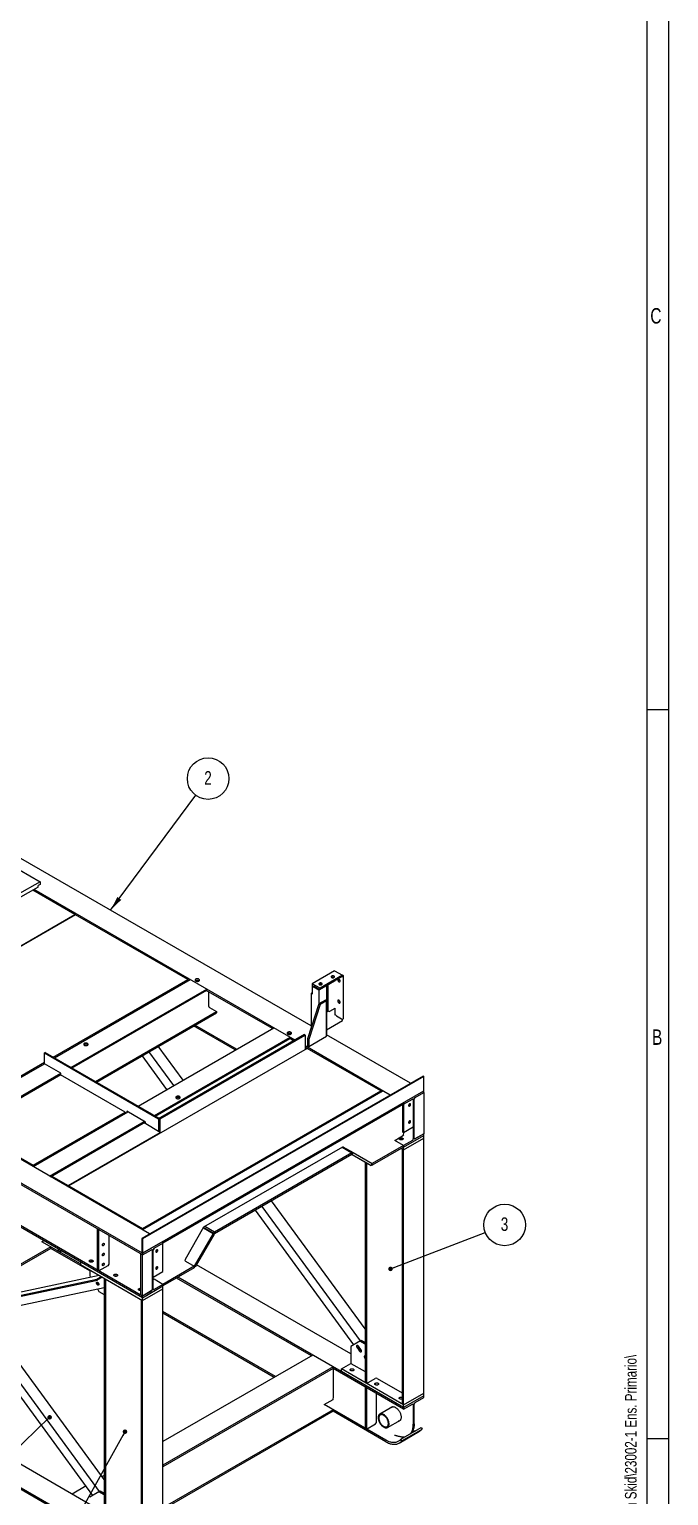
# Model space of a CAD drawing. Header units: millimetres. Extents: x 861 to 27901, y 673 to 17923.
# Drawn here: x 24981 to 27901, y 4043 to 10742 of the extents above; entities that cross this region are included whole.
import ezdxf

# ---------------------------------------------------------------- set-up
doc = ezdxf.new("R2010")
doc.units = ezdxf.units.MM
doc.header["$LTSCALE"] = 33.3
doc.layers.add('CAPA_1', color=7, linetype='Continuous')
doc.layers.add('STRUC', color=4, linetype='Continuous')
doc.styles.add('SLDTEXTSTYLE0', font='TXT', dxfattribs={"width": 0.75})
doc.dimstyles.new('SLDDIMSTYLE1', dxfattribs={"dimtxt": 0.18, "dimasz": 20.492308, "dimexe": 0, "dimexo": 0.0625, "dimgap": 0, "dimtad": 0, "dimtih": 1, "dimtoh": 1, "dimdec": 0, "dimrnd": 1e-09, "dimzin": 0, "dimdsep": 46, "dimtxsty": 'Standard', "dimblk1": 'DOT', "dimblk2": 'DOT', "dimsah": 1, "dimcen": 0.09, "dimadec": 0, "dimazin": 0, "dimtfac": 20.492308, "dimtdec": 0, "dimtofl": 0, "dimtmove": 0, "dimatfit": 3, "dimldrblk": 'DOT', "dimfxl": 1, "dimfrac": 2, "dimtolj": 1, "dimtzin": 0, "dimarcsym": 0})
doc.dimstyles.new('SLDDIMSTYLE2', dxfattribs={"dimtxt": 0.18, "dimasz": 66.6, "dimexe": 0, "dimexo": 0.0625, "dimgap": 0, "dimtad": 0, "dimtih": 1, "dimtoh": 1, "dimdec": 0, "dimrnd": 1e-09, "dimzin": 0, "dimdsep": 46, "dimtxsty": 'Standard', "dimsah": 1, "dimcen": 0.09, "dimadec": 0, "dimazin": 0, "dimtfac": 66.6, "dimtdec": 0, "dimtofl": 0, "dimtmove": 0, "dimatfit": 3, "dimfxl": 1, "dimfrac": 2, "dimtolj": 1, "dimtzin": 0, "dimarcsym": 0})

# ---------------------------------------------------------------- blocks, each defined once
blk = doc.blocks.new('SW_NOTE_0_111')
at = {"layer": 'CAPA_1', "color": 0}
blk.add_circle((56.5, 76.2), 94.9, dxfattribs=at)
at = {"layer": 'CAPA_1', "color": 0, "insert": (55.9, 110.3), "char_height": 61.7, "attachment_point": 2, "style": 'SLDTEXTSTYLE0'}
blk.add_mtext('2', dxfattribs=at)
blk = doc.blocks.new('_Dot')
at = {"color": 0, "linetype": 'ByBlock', "lineweight": -2}
blk.add_line((-0.5, 0), (-1, 0), dxfattribs=at)
at = {"color": 0, "linetype": 'ByBlock', "const_width": 0.5}
blk.add_lwpolyline([(-0.25, 0, 1), (0.25, 0, 1)], format="xyb", close=True, dxfattribs=at)
blk = doc.blocks.new('SW_NOTE_0_126')
at = {"layer": 'CAPA_1', "color": 0}
blk.add_circle((88.5, 34.1), 94.9, dxfattribs=at)
at = {"layer": 'CAPA_1', "color": 0, "insert": (87.9, 68.3), "char_height": 61.7, "attachment_point": 2, "style": 'SLDTEXTSTYLE0'}
blk.add_mtext('3', dxfattribs=at)

msp = doc.modelspace()

# ---------------------------------------------------------------- linework, layer by layer
at = {"color": 7, "linetype": 'Continuous', "lineweight": 25}
for p, q in [((24935.87, 6901.95), (25029.56, 6847.86)), ((25029.56, 6847.86), (24922.48, 6786.05)), ((25029.56, 6834.91), (25021.15, 6830.06)), ((25029.56, 6847.86), (25029.56, 6834.91)), ((25021.15, 6823.59), (24884.36, 6744.62)), ((25021.15, 6823.59), (25021.15, 6830.06))]:
    msp.add_line(p, q, dxfattribs=at)
at = {"layer": 'CAPA_1'}
for p, q in [((27900.71, 673.2), (27900.71, 17922.6)), ((27800.81, 17822.7), (27800.81, 773.1)), ((27900.71, 7632.9), (27800.81, 7632.9)), ((27900.71, 4302.9), (27800.81, 4302.9))]:
    msp.add_line(p, q, dxfattribs=at)
at = {"layer": 'STRUC', "linetype": 'Continuous', "lineweight": 25}
for p, q in [((25497.8, 5143.12), (19890.89, 8379.92)), ((25497.8, 5150.36), (19891.45, 8386.83)), ((25497.8, 4954.67), (19890.89, 8191.47)), ((25497.8, 4947.44), (19891.45, 8183.91)), ((25497.8, 3757.45), (19891.45, 6993.92)), ((25497.8, 3750.21), (19891.45, 6986.69)), ((26267.39, 6189.43), (24941.95, 6954.59)), ((25188.78, 6698.43), (24996.56, 6809.39)), ((26194.24, 6124.46), (25002.17, 6812.63)), ((24100.93, 6070.42), (25188.78, 6698.43)), ((25191.58, 6696.81), (24103.73, 6068.81)), ((25188.78, 6698.43), (25188.78, 6695.19)), ((25190.92, 6696.43), (25188.78, 6697.66)), ((25704.23, 6400.87), (25191.58, 6696.81)), ((26375.02, 6440.93), (26272.73, 6381.88)), ((26375.02, 6440.93), (26410.62, 6420.38)), ((25090.09, 6046.33), (25704.23, 6400.87)), ((25096.05, 6042.89), (25715.79, 6400.66)), ((25704.23, 6400.87), (25704.23, 6393.99)), ((25709.52, 6397.05), (25704.23, 6400.1)), ((25749.37, 6396.99), (25749.37, 6392.78)), ((26272.73, 6381.88), (26272.73, 6334.61)), ((26308.33, 6361.33), (26272.73, 6381.88)), ((26272.73, 6365.44), (26276.29, 6367.5)), ((26281.63, 6370.58), (26276.29, 6367.5)), ((26302.99, 6352.08), (26276.29, 6367.5)), ((26281.63, 6370.58), (26304.77, 6357.22)), ((26338.59, 6372.63), (26302.99, 6352.08)), ((26307.29, 6356.97), (26409.57, 6416.02)), ((26410.62, 6420.38), (26308.33, 6361.33)), ((26336.49, 6373.83), (26376.8, 6397.09)), ((26336.49, 6373.83), (26336.81, 6373.66)), ((26336.81, 6373.66), (26338.59, 6372.63)), ((26338.59, 6372.63), (26338.59, 6148.33)), ((26344.76, 6257.41), (26344.76, 6378.6)), ((26376.8, 6394.69), (26353.66, 6381.33)), ((26376.8, 6394.69), (26376.8, 6397.1)), ((26415.96, 6417.3), (26410.62, 6420.38)), ((26410.62, 6418.33), (26410.62, 6420.38)), ((26415.96, 6417.3), (26414.18, 6416.27)), ((26415.96, 6222.46), (26415.96, 6417.3)), ((25170.81, 5999.73), (25790.55, 6357.5)), ((25175.51, 5997.02), (25790.55, 6352.08)), ((26090.76, 6176.96), (25788.98, 6351.17)), ((25790.55, 6357.5), (25790.55, 6352.08)), ((25799.38, 6345.17), (25799.38, 6280.37)), ((26269.17, 6338.72), (26267.39, 6337.69)), ((26267.39, 6337.69), (26267.39, 6179.22)), ((26272.73, 6334.61), (26267.39, 6337.69)), ((26302.99, 6352.08), (26302.99, 6289.63)), ((26332.98, 6306.94), (26302.99, 6289.63)), ((26308.33, 6359.28), (26308.33, 6361.33)), ((26338.32, 6303.86), (26308.33, 6286.54)), ((26338.32, 6303.86), (26332.98, 6306.94)), ((26338.32, 6142.01), (26338.32, 6303.86)), ((25282.04, 5935.52), (25835.12, 6254.81)), ((25286.74, 5932.81), (25835.12, 6249.38)), ((25803.65, 6272.98), (25835.12, 6254.81)), ((25835.12, 6254.81), (25835.12, 6249.38)), ((26302.99, 6289.63), (26251.69, 6130.53)), ((26308.33, 6286.54), (26257.03, 6127.45)), ((26308.33, 6286.54), (26302.99, 6289.63)), ((26338.59, 6253.85), (26344.76, 6257.41)), ((26346.54, 6256.38), (26344.76, 6257.41)), ((26353.66, 6256.38), (26376.8, 6269.74)), ((26376.8, 6238.91), (26376.8, 6269.74)), ((26383.92, 6234.79), (26407.06, 6221.44)), ((25530.12, 5238.9), (23897.5, 6181.39)), ((25477.28, 5822.81), (26097.02, 6180.58)), ((25921.27, 6079.12), (25730.73, 6189.12)), ((25927.54, 6082.74), (25737, 6192.74)), ((26338.59, 6171.63), (26410.62, 6213.21)), ((26410.62, 6213.21), (26410.62, 6215.27)), ((26414.18, 6221.44), (26415.96, 6222.46)), ((25552.04, 5779.65), (26171.78, 6137.42)), ((25556.74, 5776.94), (26171.78, 6132)), ((26236.97, 6149.13), (25570.94, 5764.64)), ((25578.06, 5764.64), (26240.53, 6147.07)), ((26187.97, 6120.84), (26170.22, 6131.09)), ((26171.78, 6137.42), (26171.78, 6132)), ((26180.61, 6125.09), (26180.61, 6116.59)), ((26236.97, 6149.13), (26240.53, 6147.07)), ((26240.53, 6147.07), (26240.53, 6081.3)), ((26629.18, 5873.37), (26240.53, 6097.74)), ((26257.03, 6127.45), (26251.69, 6130.53)), ((26251.69, 6130.53), (26251.69, 6098.16)), ((26257.03, 6095.08), (26251.69, 6098.16)), ((26257.03, 6095.08), (26338.32, 6142.01)), ((26257.03, 6127.45), (26257.03, 6095.08)), ((26338.32, 6148.17), (26338.59, 6148.33)), ((26722.02, 5926.97), (26338.59, 6148.33)), ((25053.32, 6067.56), (25049.76, 6065.5)), ((25049.76, 6016.17), (25049.76, 6065.5)), ((25049.76, 6065.5), (25570.94, 5764.64)), ((25053.32, 6067.56), (25578.06, 5764.64)), ((26249.16, 6086.28), (25161.31, 5458.28)), ((25609.34, 5899.05), (25496.18, 6053.71)), ((25640.08, 5916.8), (25526.92, 6071.46)), ((25682.8, 5941.46), (25569.64, 6096.12)), ((26248.5, 6085.9), (26240.53, 6090.5)), ((26585.54, 5892.09), (26249.16, 6086.28)), ((24616.38, 5772.86), (25049.76, 6023.05)), ((24616.73, 5766.19), (25049.76, 6016.17)), ((24691.49, 5723.03), (25124.52, 5973.01)), ((24696.19, 5720.32), (25124.52, 5967.59)), ((25123.18, 5965.76), (24702.7, 5723.03)), ((25124.52, 5973.01), (25049.76, 6016.17)), ((25418.43, 5795.32), (25123.18, 5965.76)), ((25124.52, 5964.99), (25124.52, 5973.01)), ((25060.3, 5930.51), (25060.3, 5929.47)), ((25112.88, 5959.82), (25111.98, 5960.34)), ((26778.99, 5959.86), (25494.24, 5218.19)), ((26782.55, 5957.81), (25497.8, 5216.13)), ((26778.99, 5959.86), (26782.55, 5957.81)), ((26782.55, 5884.8), (26782.55, 5957.81)), ((26596.75, 5892.09), (25497.69, 5257.62)), ((25497.69, 5264.09), (26585.54, 5892.09)), ((25497.8, 5150.36), (26782.55, 5892.03)), ((26689.6, 5831.26), (25590.65, 5196.85)), ((26585.54, 5892.09), (26585.54, 5885.62)), ((26590.49, 5888.48), (26585.54, 5891.33)), ((26684.37, 5828.24), (26684.37, 5704.8)), ((26689.6, 5838.37), (26689.6, 5831.26)), ((26689.71, 5831.2), (26689.6, 5831.26)), ((26689.71, 5831.2), (26730.01, 5854.46)), ((26689.71, 5838.43), (26689.71, 5701.72)), ((26734.28, 5851.99), (26730.01, 5854.46)), ((26734.28, 5851.99), (26734.28, 5673.41)), ((26737.98, 5675.55), (26737.98, 5854.13)), ((26738.09, 5855.27), (26741.32, 5860.87)), ((26742.26, 5861.53), (26782.55, 5884.8)), ((26782.14, 5884.56), (26782.14, 5696.59)), ((24997.96, 5546.11), (25430.99, 5796.09)), ((24997.96, 5552.58), (25418.43, 5795.32)), ((25418.43, 5795.32), (25418.43, 5788.84)), ((25511.36, 5749.7), (25425.39, 5799.33)), ((25425.39, 5799.33), (25425.39, 5792.86)), ((25428.95, 5797.27), (25428.95, 5794.91)), ((25570.94, 5764.64), (25570.94, 5707.28)), ((25574.5, 5705.22), (25574.5, 5766.69)), ((25578.06, 5703.17), (25578.06, 5764.64)), ((24702.7, 5723.03), (24997.96, 5552.58)), ((25072.72, 5502.95), (25505.75, 5752.93)), ((25077.42, 5500.23), (25510.45, 5750.22)), ((25504.41, 5745.68), (25083.93, 5502.95)), ((25158.28, 5460.03), (25578.76, 5702.76)), ((25441.53, 5710.43), (25441.53, 5709.39)), ((25494.11, 5739.74), (25493.21, 5740.26)), ((25578.76, 5702.76), (25504.41, 5745.68)), ((25511.36, 5741.67), (25511.36, 5749.7)), ((25578.76, 5702.76), (25578.76, 5699.27)), ((26684.37, 5704.8), (26689.71, 5701.72)), ((26689.6, 5701.78), (26689.6, 5699.21)), ((26689.71, 5701.72), (26734.28, 5727.45)), ((26782.14, 5696.59), (26741.84, 5673.32)), ((26782.55, 5696.35), (26742.26, 5673.08)), ((26782.55, 5696.35), (26782.14, 5696.59)), ((26782.55, 4499.13), (26782.55, 5696.35)), ((25778.08, 5270.89), (26412.91, 5637.37)), ((26409.55, 5635.43), (26454.12, 5609.7)), ((26412.91, 5637.37), (26415.29, 5636)), ((26412.91, 5637.37), (26459.86, 5610.26)), ((26689.6, 5642.81), (26546.53, 5560.22)), ((26689.6, 5635.58), (26546.53, 5552.98)), ((26649.3, 5666.08), (26689.6, 5689.34)), ((26689.71, 5642.75), (26649.3, 5666.08)), ((26678.92, 5629.41), (26689.71, 5623.18)), ((26689.6, 5642.81), (26689.6, 5635.58)), ((26689.71, 5635.51), (26689.6, 5635.58)), ((26689.71, 5635.51), (26782.55, 5689.11)), ((26689.71, 5623.18), (26782.55, 5676.78)), ((26730.01, 5666.01), (26689.71, 5642.75)), ((26689.71, 4445.53), (26689.71, 5642.75)), ((26741.84, 5673.32), (26737.98, 5675.55)), ((26741.84, 5673.32), (26737.98, 5675.55)), ((26454.12, 5609.7), (25826.01, 5247.1)), ((26454.12, 5601.47), (25826.01, 5238.88)), ((26454.12, 5601.47), (26454.12, 5609.7)), ((26454.12, 5601.95), (26454.83, 5601.54)), ((26541.49, 5551.5), (26454.12, 5601.94)), ((26454.83, 5601.54), (26459.86, 5610.26)), ((26454.83, 5601.54), (26541.49, 5551.5)), ((26459.86, 5610.26), (26546.53, 5560.22)), ((26513.99, 5567.38), (26513.99, 4559.3)), ((26520.25, 5563.76), (26520.25, 4555.69)), ((26683.44, 5626.8), (26683.44, 4461.48)), ((24997.96, 5552.58), (24997.96, 5546.11)), ((25083.93, 5502.95), (25083.93, 5496.48)), ((25083.93, 5502.95), (25158.28, 5460.03)), ((25101.67, 5513.19), (25100.76, 5513.71)), ((26541.49, 5551.5), (26546.53, 5560.22)), ((26543.39, 5554.79), (26546.53, 5552.98)), ((26546.53, 5552.98), (26546.53, 5560.22)), ((25158.28, 5460.03), (25158.28, 5453.55)), ((25161.31, 5458.28), (25161.31, 5451.81)), ((25161.31, 5458.28), (25497.69, 5264.09)), ((26493.59, 4750.34), (26044.03, 5364.73)), ((26513.99, 4805.51), (26086.75, 5389.4)), ((26462.85, 4732.59), (26013.29, 5346.99)), ((25291.6, 5073.71), (25291.6, 5262.16)), ((25298.72, 5069.6), (25298.72, 5258.05)), ((25343.29, 5232.32), (25343.29, 5100.27)), ((25497.69, 5264.09), (25497.69, 5257.62)), ((25693.31, 5124.06), (25778.08, 5270.89)), ((25820.27, 5241.04), (25733.61, 5090.93)), ((25825.31, 5238.13), (25738.64, 5088.02)), ((25775.7, 5266.77), (25820.27, 5241.04)), ((25826.01, 5238.88), (25776.2, 5267.63)), ((25826.01, 5247.1), (25781.44, 5272.83)), ((25825.31, 5238.13), (25820.27, 5241.04)), ((25826.01, 5238.88), (25826.01, 5247.1)), ((25078.49, 5179.98), (24704.94, 4964.33)), ((25078.49, 5172.74), (24711.23, 4960.72)), ((25038.19, 5203.24), (25046.44, 5208)), ((25213.72, 5101.91), (25038.19, 5203.24)), ((25078.49, 5179.98), (25078.49, 5172.74)), ((25257.47, 5069.42), (25078.49, 5172.74)), ((25112.41, 5169.92), (25112.41, 5160.39)), ((25119.53, 5165.81), (25119.53, 5156.28)), ((25119.53, 5156.28), (25127.78, 5161.05)), ((25494.24, 5218.19), (25494.24, 5152.41)), ((25494.24, 5218.19), (25497.8, 5216.13)), ((25497.8, 5216.13), (25497.8, 5143.12)), ((25590.65, 5203.96), (25497.8, 5150.36)), ((25497.8, 5143.12), (25538.1, 5166.39)), ((25538.1, 5166.39), (25541.96, 5164.16)), ((25541.96, 5164.16), (25541.96, 4985.58)), ((25542.37, 5163.92), (25542.37, 4985.34)), ((25550.35, 5173.46), (25546.07, 5166.06)), ((25546.07, 4987.48), (25546.07, 5166.06)), ((25550.35, 5173.46), (25590.65, 5196.72)), ((25590.65, 5067.24), (25590.65, 5203.96)), ((25213.72, 5111.44), (25213.72, 5099.1)), ((25213.72, 5099.1), (25497.8, 4935.11)), ((25339.02, 5092.87), (25298.72, 5069.6)), ((25343.29, 5100.27), (25339.02, 5092.87)), ((25490.26, 4959.02), (25490.26, 5147.47)), ((25497.39, 4954.91), (25497.39, 5143.36)), ((25693.31, 5114.19), (25733.61, 5090.93)), ((26449.38, 4691.46), (25744.59, 5098.33)), ((23936.57, 4745.94), (25288.34, 5031.88)), ((23939.88, 4742.22), (25291.65, 5028.17)), ((23979.29, 4770.6), (25299.14, 5049.79)), ((25257.47, 5073.85), (25257.47, 5046.67)), ((25257.47, 5046.67), (25260.4, 5041.6)), ((25288.34, 5031.88), (25309.25, 5043.95)), ((25289.34, 5029.6), (25288.34, 5031.88)), ((25314.2, 5041.1), (25292.13, 5028.35)), ((25322.08, 5036.55), (25322.08, 3871.23)), ((25328.34, 5032.93), (25328.34, 3867.61)), ((25546.07, 5041.51), (25590.65, 5067.24)), ((25550.24, 5031.6), (25546.07, 5029.2)), ((25590.65, 5008.27), (25550.24, 5031.6)), ((25733.61, 5090.93), (25590.54, 5008.34)), ((25733.61, 5083.69), (25590.65, 5001.16)), ((26268.68, 4681.34), (25652.66, 5036.96)), ((26689.71, 4445.52), (25658.93, 5040.58)), ((25733.61, 5090.93), (25733.61, 5083.69)), ((25738.64, 5088.02), (25733.61, 5090.93)), ((25738.64, 5088.02), (25733.61, 5090.93)), ((24001.12, 4714.74), (25322.08, 4994.16)), ((25291.52, 4987.7), (25298.55, 4975.51)), ((25296.93, 5007.31), (25297.78, 5007.48)), ((25297.65, 5009.51), (25297.86, 5009.55)), ((25298.55, 4975.51), (25322.08, 4961.93)), ((25537.68, 4978.18), (25497.39, 4954.91)), ((25497.8, 4947.44), (25590.65, 5001.04)), ((25497.8, 4935.11), (25590.65, 4988.7)), ((25538.1, 4977.94), (25497.8, 4954.67)), ((25541.96, 4985.58), (25537.68, 4978.18)), ((25590.65, 5008.27), (25550.35, 4985.01)), ((25590.65, 3811.05), (25590.65, 5008.27)), ((25491.53, 4938.72), (25491.53, 3773.4)), ((25497.8, 3757.45), (25497.8, 4954.67)), ((25322.08, 4117.43), (24771.78, 4869.51)), ((26105.46, 4587.12), (25590.65, 4884.32)), ((26099.2, 4583.5), (25590.65, 4877.08)), ((25301.68, 4062.26), (24771.96, 4786.21)), ((25270.94, 4044.51), (24769.37, 4729.99)), ((26490.46, 4748.53), (26449.38, 4724.8)), ((26449.38, 4724.8), (26449.38, 4647.12)), ((26477.37, 4719.23), (26489.22, 4703.28)), ((26482.71, 4722.32), (26494.56, 4706.36)), ((26495.14, 4710.12), (26483.29, 4726.08)), ((26490.46, 4748.53), (26495.8, 4751.61)), ((26513.99, 4734.95), (26490.46, 4748.53)), ((26513.99, 4741.12), (26495.8, 4751.61)), ((25257.47, 4003.39), (24129.23, 4654.71)), ((26274.95, 4684.96), (25590.65, 4289.92)), ((26367.8, 4631.36), (25590.65, 4182.72)), ((26367.8, 4624.13), (25590.65, 4175.49)), ((26367.8, 4631.36), (26367.8, 4492.07)), ((26689.71, 4438.29), (26367.8, 4624.13)), ((26405.62, 4621.86), (26449.38, 4647.12)), ((26449.38, 4647.12), (26513.99, 4609.82)), ((26512.92, 4671.36), (26513.99, 4669.93)), ((26689.71, 4457.86), (26405.62, 4621.86)), ((26405.62, 4609.53), (26405.62, 4621.86)), ((26689.71, 4445.53), (26405.62, 4609.53)), ((26520.25, 4555.69), (26560.55, 4578.95)), ((26569.1, 4578.95), (26683.44, 4512.94)), ((26514, 4539.72), (26514, 4351.28)), ((26521.12, 4535.61), (26521.12, 4347.17)), ((26565.69, 4377.83), (26565.69, 4509.88)), ((26689.71, 4457.86), (26782.55, 4511.46)), ((26782.55, 4499.13), (26689.71, 4445.53)), ((26782.55, 4499.12), (26689.71, 4445.52)), ((26742.26, 4468.62), (26782.55, 4491.89)), ((26782.55, 4491.89), (26782.55, 4499.12)), ((26782.55, 4499.12), (26782.55, 4499.12)), ((26367.8, 4435.68), (25590.65, 3987.04)), ((26367.8, 4428.44), (25590.65, 3979.8)), ((26327.5, 4458.94), (26367.8, 4482.21)), ((26608.42, 4296.77), (26327.5, 4458.94)), ((26367.8, 4435.68), (26367.8, 4428.44)), ((26608.42, 4289.53), (26367.8, 4428.44)), ((26640.06, 4449.61), (26581.16, 4415.6)), ((26689.71, 4438.29), (26730.01, 4461.55)), ((26689.71, 4445.52), (26689.71, 4438.29)), ((26734.28, 4459.09), (26734.28, 4369.44)), ((26737.98, 4371.58), (26737.98, 4461.22)), ((26521.12, 4347.17), (26561.42, 4370.43)), ((26561.42, 4370.43), (26565.69, 4377.83)), ((26616.4, 4354.56), (26675.3, 4388.56)), ((26670.17, 4283.42), (26763.02, 4337.02)), ((26676.82, 4300.43), (26769.67, 4354.03)), ((26682.02, 4293.6), (26676.82, 4300.43)), ((26682.02, 4293.6), (26774.86, 4347.2)), ((26769.67, 4354.03), (26774.86, 4347.2)), ((25239.64, 4087.29), (25175.89, 4050.48)), ((25322.08, 4134.88), (25313.1, 4129.7)), ((25298.55, 4060.46), (25257.47, 4036.73)), ((25298.55, 4060.46), (25303.89, 4063.54)), ((25322.08, 4046.88), (25298.55, 4060.46)), ((25322.08, 4053.04), (25303.89, 4063.54))]:
    msp.add_line(p, q, dxfattribs=at)
at = {"layer": 'STRUC', "linetype": 'Continuous', "lineweight": 25, "flags": 128}
for points in [[(25740.44, 6394.39), (25741.75, 6393.76), (25743.22, 6393.26), (25744.82, 6392.91), (25746.5, 6392.72), (25748.21, 6392.7), (25749.89, 6392.85), (25751.52, 6393.16), (25753.03, 6393.62), (25754.38, 6394.22), (25755.53, 6394.95), (25756.46, 6395.78), (25757.13, 6396.68), (25757.52, 6397.64), (25757.63, 6398.63), (25757.45, 6399.61), (25756.99, 6400.55), (25756.25, 6401.44), (25755.26, 6402.25), (25754.06, 6402.95), (25752.66, 6403.52), (25751.12, 6403.94), (25749.48, 6404.21), (25747.78, 6404.31), (25746.07, 6404.25), (25744.41, 6404.02), (25742.84, 6403.64), (25741.41, 6403.1), (25740.15, 6402.43), (25739.1, 6401.65), (25738.3, 6400.78), (25737.77, 6399.85), (25737.52, 6398.87), (25737.55, 6397.89), (25737.88, 6396.92), (25738.48, 6396), (25739.34, 6395.15), (25740.44, 6394.39)], [(26305.28, 6384.19), (26304.34, 6383.52), (26303.64, 6382.77), (26303.21, 6381.95), (26303.07, 6381.1), (26303.21, 6380.25), (26303.64, 6379.43), (26304.34, 6378.68), (26305.28, 6378.02), (26306.42, 6377.48), (26307.73, 6377.07), (26309.14, 6376.83), (26310.62, 6376.74), (26312.09, 6376.83), (26313.51, 6377.07), (26314.81, 6377.48), (26315.96, 6378.02), (26316.9, 6378.68), (26317.6, 6379.43), (26318.02, 6380.25), (26318.17, 6381.1), (26318.02, 6381.95), (26317.6, 6382.77), (26316.9, 6383.52), (26315.96, 6384.19), (26314.81, 6384.73), (26313.51, 6385.13), (26312.09, 6385.38), (26310.62, 6385.46), (26309.14, 6385.38), (26307.73, 6385.13), (26306.42, 6384.73), (26305.28, 6384.19)], [(26361.34, 6416.55), (26360.4, 6415.89), (26359.7, 6415.14), (26359.27, 6414.32), (26359.13, 6413.47), (26359.27, 6412.62), (26359.7, 6411.8), (26360.4, 6411.05), (26361.34, 6410.38), (26362.49, 6409.84), (26363.79, 6409.44), (26365.21, 6409.19), (26366.68, 6409.11), (26368.15, 6409.19), (26369.57, 6409.44), (26370.88, 6409.84), (26372.02, 6410.38), (26372.96, 6411.05), (26373.66, 6411.8), (26374.09, 6412.62), (26374.23, 6413.47), (26374.09, 6414.32), (26373.66, 6415.14), (26372.96, 6415.89), (26372.02, 6416.55), (26370.88, 6417.09), (26369.57, 6417.5), (26368.15, 6417.74), (26366.68, 6417.83), (26365.21, 6417.74), (26363.79, 6417.5), (26362.49, 6417.09), (26361.34, 6416.55)], [(26399.98, 6394.15), (26399.88, 6395.42), (26399.57, 6396.75), (26399.08, 6398.1), (26398.41, 6399.42), (26397.6, 6400.65), (26396.68, 6401.75), (26395.68, 6402.68), (26394.64, 6403.4), (26393.6, 6403.89), (26392.59, 6404.11), (26391.67, 6404.08), (26390.86, 6403.78), (26390.2, 6403.23), (26389.7, 6402.44), (26389.4, 6401.46), (26389.3, 6400.32), (26389.4, 6399.06), (26389.7, 6397.72), (26390.2, 6396.37), (26390.86, 6395.06), (26391.67, 6393.82), (26392.59, 6392.72), (26393.6, 6391.79), (26394.64, 6391.07), (26395.68, 6390.59), (26396.68, 6390.36), (26397.6, 6390.4), (26398.41, 6390.7), (26399.08, 6391.25), (26399.57, 6392.03), (26399.88, 6393.01), (26399.98, 6394.15)], [(26399.98, 6297.04), (26399.88, 6298.31), (26399.57, 6299.64), (26399.08, 6300.99), (26398.41, 6302.31), (26397.6, 6303.54), (26396.68, 6304.64), (26395.68, 6305.57), (26394.64, 6306.29), (26393.6, 6306.78), (26392.59, 6307), (26391.67, 6306.97), (26390.86, 6306.67), (26390.2, 6306.12), (26389.7, 6305.33), (26389.4, 6304.35), (26389.3, 6303.21), (26389.4, 6301.95), (26389.7, 6300.61), (26390.2, 6299.26), (26390.86, 6297.95), (26391.67, 6296.71), (26392.59, 6295.61), (26393.6, 6294.68), (26394.64, 6293.96), (26395.68, 6293.48), (26396.68, 6293.25), (26397.6, 6293.29), (26398.41, 6293.59), (26399.08, 6294.14), (26399.57, 6294.92), (26399.88, 6295.9), (26399.98, 6297.04)], [(25231.95, 6100.84), (25233.25, 6100.21), (25234.73, 6099.71), (25236.33, 6099.36), (25238, 6099.17), (25239.71, 6099.15), (25241.4, 6099.3), (25243.02, 6099.61), (25244.53, 6100.07), (25245.88, 6100.67), (25247.04, 6101.4), (25247.96, 6102.23), (25248.63, 6103.13), (25249.03, 6104.09), (25249.14, 6105.08), (25248.96, 6106.06), (25248.49, 6107.01), (25247.75, 6107.9), (25246.77, 6108.7), (25245.56, 6109.4), (25244.17, 6109.97), (25242.62, 6110.39), (25240.98, 6110.66), (25239.28, 6110.77), (25237.58, 6110.7), (25235.92, 6110.47), (25234.35, 6110.09), (25232.91, 6109.55), (25231.65, 6108.89), (25230.61, 6108.11), (25229.81, 6107.24), (25229.27, 6106.3), (25229.02, 6105.32), (25229.06, 6104.34), (25229.38, 6103.37), (25229.98, 6102.45), (25230.85, 6101.6), (25231.95, 6100.84)], [(25247.97, 6102.24), (25247.75, 6102.47), (25246.77, 6103.27), (25245.56, 6103.97), (25244.17, 6104.54), (25242.62, 6104.97), (25240.98, 6105.23), (25239.28, 6105.34), (25237.58, 6105.28), (25235.92, 6105.05), (25234.35, 6104.66), (25232.91, 6104.13), (25231.65, 6103.46), (25230.61, 6102.68), (25230.16, 6102.24)], [(26160.92, 6151.66), (26162.23, 6151.02), (26163.7, 6150.52), (26165.3, 6150.17), (26166.97, 6149.99), (26168.68, 6149.97), (26170.37, 6150.11), (26171.99, 6150.42), (26173.5, 6150.88), (26174.85, 6151.49), (26176.01, 6152.21), (26176.93, 6153.04), (26177.6, 6153.95), (26178, 6154.91), (26178.11, 6155.89), (26177.93, 6156.87), (26177.46, 6157.82), (26176.73, 6158.71), (26175.74, 6159.51), (26174.53, 6160.21), (26173.14, 6160.78), (26171.6, 6161.21), (26169.95, 6161.47), (26168.25, 6161.58), (26166.55, 6161.52), (26164.89, 6161.29), (26163.32, 6160.9), (26161.88, 6160.37), (26160.63, 6159.7), (26159.58, 6158.92), (26158.78, 6158.05), (26158.24, 6157.11), (26157.99, 6156.14), (26158.03, 6155.15), (26158.35, 6154.18), (26158.96, 6153.26), (26159.82, 6152.41), (26160.92, 6151.66)], [(25652.43, 5858.11), (25653.73, 5857.47), (25655.2, 5856.97), (25656.8, 5856.63), (25658.48, 5856.44), (25660.19, 5856.42), (25661.88, 5856.56), (25663.5, 5856.87), (25665.01, 5857.33), (25666.36, 5857.94), (25667.51, 5858.66), (25668.44, 5859.49), (25669.11, 5860.4), (25669.5, 5861.36), (25669.61, 5862.34), (25669.43, 5863.32), (25668.97, 5864.27), (25668.23, 5865.16), (25667.24, 5865.97), (25666.04, 5866.66), (25664.64, 5867.23), (25663.1, 5867.66), (25661.46, 5867.93), (25659.76, 5868.03), (25658.05, 5867.97), (25656.39, 5867.74), (25654.82, 5867.35), (25653.39, 5866.82), (25652.13, 5866.15), (25651.08, 5865.37), (25650.28, 5864.5), (25649.75, 5863.56), (25649.5, 5862.59), (25649.53, 5861.6), (25649.86, 5860.63), (25650.46, 5859.71), (25651.32, 5858.86), (25652.43, 5858.11)], [(25668.45, 5859.51), (25668.23, 5859.73), (25667.24, 5860.54), (25666.04, 5861.24), (25664.64, 5861.81), (25663.1, 5862.23), (25661.46, 5862.5), (25659.76, 5862.6), (25658.05, 5862.54), (25656.39, 5862.31), (25654.82, 5861.93), (25653.39, 5861.39), (25652.13, 5860.72), (25651.08, 5859.94), (25650.64, 5859.51)], [(26721.91, 5830.36), (26721.81, 5831.41), (26721.5, 5832.28), (26721, 5832.95), (26720.34, 5833.38), (26719.55, 5833.54), (26718.65, 5833.43), (26717.7, 5833.07), (26716.74, 5832.45), (26715.81, 5831.62), (26714.96, 5830.61), (26714.23, 5829.46), (26713.65, 5828.24), (26713.24, 5827), (26713.04, 5825.8), (26713.04, 5824.69), (26713.24, 5823.72), (26713.65, 5822.95), (26714.23, 5822.4), (26714.96, 5822.1), (26715.81, 5822.07), (26716.74, 5822.31), (26717.7, 5822.8), (26718.65, 5823.53), (26719.55, 5824.46), (26720.34, 5825.54), (26721, 5826.73), (26721.5, 5827.97), (26721.81, 5829.2), (26721.91, 5830.36)], [(26721.91, 5752.68), (26721.81, 5753.72), (26721.5, 5754.6), (26721, 5755.26), (26720.34, 5755.69), (26719.55, 5755.85), (26718.65, 5755.75), (26717.7, 5755.38), (26716.74, 5754.76), (26715.81, 5753.93), (26714.96, 5752.92), (26714.23, 5751.78), (26713.65, 5750.56), (26713.24, 5749.31), (26713.04, 5748.11), (26713.04, 5747), (26713.24, 5746.03), (26713.65, 5745.26), (26714.23, 5744.71), (26714.96, 5744.41), (26715.81, 5744.38), (26716.74, 5744.62), (26717.7, 5745.12), (26718.65, 5745.84), (26719.55, 5746.77), (26720.34, 5747.85), (26721, 5749.04), (26721.5, 5750.28), (26721.81, 5751.51), (26721.91, 5752.68)], [(26685.33, 5676.94), (26686.35, 5676.24), (26687.13, 5675.44), (26687.65, 5674.58), (26687.89, 5673.68), (26687.86, 5672.77), (26687.54, 5671.88), (26686.95, 5671.03), (26686.11, 5670.26), (26685.05, 5669.59), (26683.79, 5669.03), (26682.38, 5668.62), (26680.87, 5668.36), (26679.3, 5668.26), (26677.73, 5668.32), (26676.19, 5668.54), (26674.76, 5668.92), (26673.46, 5669.44), (26672.34, 5670.08), (26671.44, 5670.83), (26670.79, 5671.66), (26670.4, 5672.55), (26670.3, 5673.46), (26670.47, 5674.36), (26670.93, 5675.23), (26671.64, 5676.05), (26672.6, 5676.77), (26673.77, 5677.39), (26675.1, 5677.87), (26676.57, 5678.21), (26678.12, 5678.4), (26679.7, 5678.42), (26681.26, 5678.27), (26682.75, 5677.97), (26684.12, 5677.52), (26685.33, 5676.94)], [(25313.89, 5187.57), (25313.99, 5188.73), (25314.3, 5189.96), (25314.8, 5191.2), (25315.46, 5192.39), (25316.26, 5193.47), (25317.15, 5194.4), (25318.1, 5195.13), (25319.06, 5195.62), (25319.99, 5195.86), (25320.84, 5195.83), (25321.57, 5195.53), (25322.15, 5194.99), (25322.56, 5194.21), (25322.76, 5193.24), (25322.76, 5192.13), (25322.56, 5190.93), (25322.15, 5189.69), (25321.57, 5188.47), (25320.84, 5187.32), (25319.99, 5186.31), (25319.06, 5185.48), (25318.1, 5184.86), (25317.15, 5184.5), (25316.26, 5184.39), (25315.46, 5184.56), (25314.8, 5184.98), (25314.3, 5185.65), (25313.99, 5186.52), (25313.89, 5187.57)], [(25567.34, 5163.85), (25567.24, 5164.89), (25566.93, 5165.77), (25566.44, 5166.43), (25565.77, 5166.86), (25564.98, 5167.02), (25564.08, 5166.92), (25563.13, 5166.55), (25562.17, 5165.93), (25561.25, 5165.1), (25560.4, 5164.09), (25559.66, 5162.95), (25559.08, 5161.73), (25558.68, 5160.48), (25558.47, 5159.28), (25558.47, 5158.17), (25558.68, 5157.2), (25559.08, 5156.43), (25559.66, 5155.88), (25560.4, 5155.58), (25561.25, 5155.55), (25562.17, 5155.79), (25563.13, 5156.29), (25564.08, 5157.01), (25564.98, 5157.94), (25565.77, 5159.02), (25566.44, 5160.21), (25566.93, 5161.45), (25567.24, 5162.68), (25567.34, 5163.85)], [(25269.17, 5118.32), (25270.18, 5117.62), (25270.96, 5116.83), (25271.48, 5115.97), (25271.73, 5115.07), (25271.7, 5114.16), (25271.38, 5113.26), (25270.79, 5112.42), (25269.95, 5111.64), (25268.89, 5110.97), (25267.63, 5110.42), (25266.22, 5110), (25264.71, 5109.74), (25263.14, 5109.64), (25261.56, 5109.7), (25260.03, 5109.92), (25258.59, 5110.3), (25257.29, 5110.82), (25256.18, 5111.47), (25255.28, 5112.22), (25254.62, 5113.05), (25254.24, 5113.93), (25254.13, 5114.84), (25254.31, 5115.75), (25254.76, 5116.62), (25255.48, 5117.43), (25256.44, 5118.16), (25257.6, 5118.77), (25258.94, 5119.26), (25260.41, 5119.6), (25261.95, 5119.78), (25263.53, 5119.8), (25265.09, 5119.66), (25266.58, 5119.36), (25267.96, 5118.91), (25269.17, 5118.32)], [(25313.89, 5142.25), (25313.99, 5143.41), (25314.3, 5144.64), (25314.8, 5145.88), (25315.46, 5147.07), (25316.26, 5148.15), (25317.15, 5149.08), (25318.1, 5149.81), (25319.06, 5150.3), (25319.99, 5150.54), (25320.84, 5150.51), (25321.57, 5150.22), (25322.15, 5149.67), (25322.56, 5148.89), (25322.76, 5147.93), (25322.76, 5146.82), (25322.56, 5145.61), (25322.15, 5144.37), (25321.57, 5143.15), (25320.84, 5142.01), (25319.99, 5140.99), (25319.06, 5140.16), (25318.1, 5139.55), (25317.15, 5139.18), (25316.26, 5139.07), (25315.46, 5139.24), (25314.8, 5139.66), (25314.3, 5140.33), (25313.99, 5141.2), (25313.89, 5142.25)], [(25313.89, 5096.93), (25313.99, 5098.09), (25314.3, 5099.33), (25314.8, 5100.56), (25315.46, 5101.75), (25316.26, 5102.84), (25317.15, 5103.76), (25318.1, 5104.49), (25319.06, 5104.99), (25319.99, 5105.22), (25320.84, 5105.19), (25321.57, 5104.9), (25322.15, 5104.35), (25322.56, 5103.57), (25322.76, 5102.61), (25322.76, 5101.5), (25322.56, 5100.29), (25322.15, 5099.05), (25321.57, 5097.83), (25320.84, 5096.69), (25319.99, 5095.68), (25319.06, 5094.84), (25318.1, 5094.23), (25317.15, 5093.86), (25316.26, 5093.76), (25315.46, 5093.92), (25314.8, 5094.34), (25314.3, 5095.01), (25313.99, 5095.89), (25313.89, 5096.93)], [(25381.3, 5053.59), (25382.31, 5052.89), (25383.09, 5052.1), (25383.61, 5051.24), (25383.86, 5050.34), (25383.82, 5049.43), (25383.51, 5048.53), (25382.92, 5047.69), (25382.08, 5046.91), (25381.01, 5046.24), (25379.76, 5045.69), (25378.35, 5045.28), (25376.84, 5045.01), (25375.27, 5044.91), (25373.69, 5044.97), (25372.16, 5045.2), (25370.72, 5045.57), (25369.42, 5046.09), (25368.3, 5046.74), (25367.41, 5047.49), (25366.75, 5048.32), (25366.37, 5049.2), (25366.26, 5050.11), (25366.44, 5051.02), (25366.89, 5051.89), (25367.61, 5052.7), (25368.56, 5053.43), (25369.73, 5054.04), (25371.07, 5054.53), (25372.53, 5054.87), (25374.08, 5055.05), (25375.66, 5055.07), (25377.22, 5054.93), (25378.71, 5054.63), (25380.09, 5054.18), (25381.3, 5053.59)], [(25567.34, 5086.16), (25567.24, 5087.2), (25566.93, 5088.08), (25566.44, 5088.74), (25565.77, 5089.17), (25564.98, 5089.33), (25564.08, 5089.23), (25563.13, 5088.86), (25562.17, 5088.24), (25561.25, 5087.41), (25560.4, 5086.4), (25559.66, 5085.26), (25559.08, 5084.04), (25558.68, 5082.8), (25558.47, 5081.59), (25558.47, 5080.48), (25558.68, 5079.51), (25559.08, 5078.74), (25559.66, 5078.19), (25560.4, 5077.89), (25561.25, 5077.86), (25562.17, 5078.1), (25563.13, 5078.6), (25564.08, 5079.33), (25564.98, 5080.25), (25565.77, 5081.34), (25566.44, 5082.52), (25566.93, 5083.76), (25567.24, 5084.99), (25567.34, 5086.16)], [(25295.58, 5004.99), (25294.66, 5004.93), (25293.66, 5005.15), (25292.62, 5005.62), (25291.58, 5006.33), (25290.57, 5007.25), (25289.65, 5008.34), (25288.83, 5009.57), (25288.16, 5010.88), (25287.65, 5012.23), (25287.34, 5013.57), (25287.23, 5014.84), (25287.32, 5015.99), (25287.61, 5016.98), (25288.1, 5017.77), (25288.75, 5018.33), (25289.56, 5018.65), (25290.47, 5018.7), (25291.47, 5018.48), (25292.51, 5018.01), (25293.56, 5017.31), (25294.56, 5016.39), (25295.49, 5015.29), (25296.3, 5014.06), (25296.98, 5012.75), (25297.48, 5011.4), (25297.79, 5010.06), (25297.91, 5008.8), (25297.82, 5007.65), (25297.52, 5006.66), (25297.04, 5005.86), (25296.38, 5005.3), (25295.58, 5004.99)], [(25297.61, 5007.09), (25297.22, 5007.2), (25296.18, 5007.67), (25295.14, 5008.38), (25294.13, 5009.3), (25293.21, 5010.4), (25292.39, 5011.62), (25291.72, 5012.94), (25291.21, 5014.29), (25290.9, 5015.62), (25290.79, 5016.89), (25290.88, 5018.04), (25291.03, 5018.66)], [(25291.7, 5012.97), (25291.72, 5012.95), (25292.64, 5011.84), (25293.64, 5010.91), (25294.68, 5010.19), (25295.72, 5009.7), (25296.73, 5009.47), (25297.65, 5009.51)], [(25490.26, 4980.5), (25488.96, 4980.28), (25487.39, 4980.18), (25485.82, 4980.24), (25484.28, 4980.47), (25482.85, 4980.84), (25481.55, 4981.36), (25480.43, 4982.01), (25479.53, 4982.76), (25478.88, 4983.59), (25478.49, 4984.47), (25478.39, 4985.38), (25478.56, 4986.29), (25479.02, 4987.16), (25479.73, 4987.97), (25480.69, 4988.7), (25481.86, 4989.31), (25483.19, 4989.8), (25484.66, 4990.14), (25486.21, 4990.32), (25487.79, 4990.34), (25489.35, 4990.2), (25490.26, 4990.03)], [(26483.29, 4726.08), (26482.36, 4727.18), (26481.36, 4728.11), (26480.32, 4728.83), (26479.28, 4729.31), (26478.27, 4729.54), (26477.35, 4729.5), (26476.54, 4729.19), (26475.88, 4728.64), (26475.39, 4727.86), (26475.09, 4726.88), (26474.99, 4725.73), (26475.09, 4724.47), (26475.4, 4723.14), (26475.89, 4721.78), (26476.56, 4720.47), (26477.37, 4719.23)], [(26489.22, 4703.28), (26490.14, 4702.18), (26491.14, 4701.25), (26492.19, 4700.53), (26493.23, 4700.05), (26494.23, 4699.82), (26495.15, 4699.86), (26495.96, 4700.16), (26496.62, 4700.72), (26497.11, 4701.5), (26497.42, 4702.48), (26497.52, 4703.63), (26497.41, 4704.89), (26497.11, 4706.22), (26496.61, 4707.57), (26495.95, 4708.89), (26495.14, 4710.12)], [(26489.23, 4713.53), (26490.15, 4712.42), (26491.15, 4711.48), (26492.19, 4710.75), (26493.23, 4710.25), (26494.24, 4710.01), (26495.16, 4710.04), (26495.2, 4710.04)], [(26461.08, 4614.31), (26459.87, 4613.73), (26458.5, 4613.28), (26457, 4612.98), (26455.44, 4612.84), (26453.86, 4612.86), (26452.32, 4613.04), (26450.85, 4613.38), (26449.51, 4613.86), (26448.35, 4614.48), (26447.39, 4615.2), (26446.67, 4616.02), (26446.22, 4616.89), (26446.04, 4617.8), (26446.15, 4618.71), (26446.54, 4619.59), (26447.19, 4620.42), (26448.09, 4621.17), (26449.2, 4621.82), (26450.5, 4622.33), (26451.94, 4622.71), (26453.47, 4622.93), (26455.05, 4623), (26456.62, 4622.89), (26458.13, 4622.63), (26459.54, 4622.22), (26460.8, 4621.67), (26461.86, 4620.99), (26462.7, 4620.22), (26463.29, 4619.37), (26463.61, 4618.48), (26463.64, 4617.57), (26463.4, 4616.67), (26462.87, 4615.81), (26462.09, 4615.01), (26461.08, 4614.31)], [(26513.99, 4681.65), (26513.83, 4681.66), (26512.91, 4681.62), (26512.1, 4681.32), (26511.44, 4680.77), (26510.95, 4679.99), (26510.64, 4679), (26510.54, 4677.86), (26510.65, 4676.6), (26510.95, 4675.26), (26511.45, 4673.91), (26512.11, 4672.6), (26512.92, 4671.36)], [(26573.21, 4549.58), (26572, 4549), (26570.62, 4548.55), (26569.13, 4548.25), (26567.57, 4548.11), (26565.99, 4548.13), (26564.44, 4548.31), (26562.98, 4548.65), (26561.64, 4549.13), (26560.48, 4549.75), (26559.52, 4550.48), (26558.8, 4551.29), (26558.35, 4552.16), (26558.17, 4553.07), (26558.28, 4553.98), (26558.66, 4554.86), (26559.32, 4555.69), (26560.21, 4556.44), (26561.33, 4557.09), (26562.63, 4557.61), (26564.07, 4557.98), (26565.6, 4558.2), (26567.18, 4558.27), (26568.75, 4558.16), (26570.26, 4557.9), (26571.67, 4557.49), (26572.92, 4556.94), (26573.99, 4556.26), (26574.83, 4555.49), (26575.42, 4554.64), (26575.73, 4553.75), (26575.77, 4552.84), (26575.52, 4551.94), (26575, 4551.08), (26574.22, 4550.28), (26573.21, 4549.58)], [(26683.44, 4484.02), (26682.75, 4483.82), (26681.26, 4483.52), (26679.7, 4483.38), (26678.12, 4483.4), (26676.57, 4483.58), (26675.11, 4483.92), (26673.77, 4484.41), (26672.6, 4485.02), (26671.65, 4485.75), (26670.93, 4486.56), (26670.47, 4487.43), (26670.3, 4488.34), (26670.4, 4489.25), (26670.79, 4490.13), (26671.44, 4490.96), (26672.34, 4491.71), (26673.46, 4492.36), (26674.76, 4492.88), (26676.2, 4493.25), (26677.73, 4493.48), (26679.3, 4493.54), (26680.87, 4493.43), (26682.39, 4493.17), (26683.44, 4492.88)], [(26630.67, 4444.19), (26631.86, 4445.65), (26633.23, 4446.92), (26634.75, 4447.96), (26636.41, 4448.76), (26638.2, 4449.31), (26640.09, 4449.61), (26642.09, 4449.66), (26644.17, 4449.45), (26646.31, 4448.99), (26648.51, 4448.29), (26650.74, 4447.34), (26652.99, 4446.15), (26655.24, 4444.74), (26657.47, 4443.12), (26659.66, 4441.29), (26661.81, 4439.27), (26663.89, 4437.07), (26665.88, 4434.72), (26667.78, 4432.23), (26669.57, 4429.62), (26671.22, 4426.9), (26672.74, 4424.11), (26674.11, 4421.26), (26675.32, 4418.37), (26676.36, 4415.47), (26677.22, 4412.57), (26677.9, 4409.7), (26678.39, 4406.88), (26678.68, 4404.14), (26678.78, 4401.49), (26678.68, 4398.95), (26678.39, 4396.54), (26677.9, 4394.29), (26677.22, 4392.2), (26676.36, 4390.3), (26675.32, 4388.59), (26674.11, 4387.1), (26672.74, 4385.83), (26671.22, 4384.79), (26669.57, 4383.99), (26667.78, 4383.44), (26665.91, 4383.14)], [(26636.7, 4448.87), (26635.57, 4447.79), (26634.38, 4446.32)], [(26623.7, 4370.69), (26623.6, 4373.33), (26623.3, 4376.06), (26622.8, 4378.87), (26622.11, 4381.72), (26621.23, 4384.6), (26620.17, 4387.49), (26618.94, 4390.35), (26617.54, 4393.18), (26616, 4395.94), (26614.31, 4398.61), (26612.5, 4401.17), (26610.59, 4403.6), (26608.57, 4405.88), (26606.48, 4408), (26604.32, 4409.93), (26602.12, 4411.66), (26599.89, 4413.18), (26597.66, 4414.47), (26595.43, 4415.53), (26593.23, 4416.33), (26591.08, 4416.89), (26588.98, 4417.19), (26586.97, 4417.24), (26585.05, 4417.02), (26583.24, 4416.55), (26581.56, 4415.82), (26580.01, 4414.84), (26578.62, 4413.63), (26577.38, 4412.19), (26576.32, 4410.52), (26575.45, 4408.66), (26574.75, 4406.6), (26574.26, 4404.37), (26573.96, 4401.99), (26573.86, 4399.46), (26573.96, 4396.83), (26574.26, 4394.09), (26574.75, 4391.29), (26575.45, 4388.44), (26576.32, 4385.55), (26577.38, 4382.67), (26578.62, 4379.8), (26580.01, 4376.98), (26581.56, 4374.22), (26583.24, 4371.55), (26585.05, 4368.99), (26586.97, 4366.55), (26588.98, 4364.27), (26591.08, 4362.15), (26593.23, 4360.22), (26595.43, 4358.49), (26597.66, 4356.98), (26599.89, 4355.68), (26602.12, 4354.63), (26604.32, 4353.82), (26606.48, 4353.26), (26608.57, 4352.96), (26610.59, 4352.92), (26612.5, 4353.14), (26614.31, 4353.61), (26616, 4354.34), (26617.54, 4355.31), (26618.94, 4356.52), (26620.17, 4357.97), (26621.23, 4359.63), (26622.11, 4361.5), (26622.8, 4363.55), (26623.3, 4365.78), (26623.6, 4368.17), (26623.7, 4370.69)], [(26620.64, 4372.46), (26620.54, 4374.92), (26620.24, 4377.46), (26619.75, 4380.08), (26619.07, 4382.74), (26618.21, 4385.43), (26617.17, 4388.11), (26615.96, 4390.76), (26614.6, 4393.36), (26613.09, 4395.89), (26611.46, 4398.32), (26609.71, 4400.63), (26607.86, 4402.8), (26605.93, 4404.8), (26603.93, 4406.63), (26601.89, 4408.27), (26599.82, 4409.69), (26597.74, 4410.89), (26595.67, 4411.86), (26593.62, 4412.58), (26591.63, 4413.06), (26589.7, 4413.28), (26587.85, 4413.25), (26586.1, 4412.96), (26584.46, 4412.42), (26582.96, 4411.63), (26581.59, 4410.6), (26580.39, 4409.34), (26579.35, 4407.86), (26578.48, 4406.17), (26577.8, 4404.3), (26577.31, 4402.25), (26577.02, 4400.04), (26576.92, 4397.7), (26577.02, 4395.24), (26577.31, 4392.69), (26577.8, 4390.07), (26578.48, 4387.41), (26579.35, 4384.73), (26580.39, 4382.05), (26581.59, 4379.39), (26582.96, 4376.79), (26584.46, 4374.26), (26586.1, 4371.84), (26587.85, 4369.53), (26589.7, 4367.36), (26591.63, 4365.35), (26593.62, 4363.52), (26595.67, 4361.89), (26597.74, 4360.47), (26599.82, 4359.26), (26601.89, 4358.3), (26603.93, 4357.57), (26605.93, 4357.1), (26607.86, 4356.88), (26609.71, 4356.91), (26611.46, 4357.2), (26613.09, 4357.74), (26614.6, 4358.53), (26615.96, 4359.56), (26617.17, 4360.82), (26618.21, 4362.3), (26619.07, 4363.98), (26619.75, 4365.86), (26620.24, 4367.91), (26620.54, 4370.12), (26620.64, 4372.46)], [(26669.62, 4385.28), (26671.48, 4385.58), (26672.98, 4386.02)], [(26721.39, 4326.16), (26723.58, 4329.07), (26725.58, 4332.21), (26727.38, 4335.57), (26728.98, 4339.15), (26730.37, 4342.94), (26731.56, 4346.93), (26732.54, 4351.11), (26733.3, 4355.46), (26733.84, 4359.97), (26734.17, 4364.64), (26734.28, 4369.44)], [(26737.98, 4371.58), (26737.87, 4366.78), (26737.55, 4362.11), (26737, 4357.6), (26736.24, 4353.24), (26735.26, 4349.07), (26734.07, 4345.08), (26732.68, 4341.29), (26731.08, 4337.71), (26729.28, 4334.34), (26727.28, 4331.21), (26725.1, 4328.3)], [(26676.82, 4300.43), (26674.54, 4297.87), (26672.1, 4295.53), (26669.49, 4293.43), (26666.73, 4291.58), (26663.83, 4289.97), (26660.79, 4288.61), (26657.61, 4287.51), (26654.32, 4286.67), (26650.91, 4286.08), (26647.39, 4285.76), (26643.78, 4285.7), (26640.07, 4285.91), (26636.29, 4286.37), (26632.44, 4287.09), (26628.53, 4288.08), (26624.57, 4289.32), (26620.57, 4290.81), (26616.53, 4292.55), (26612.48, 4294.54), (26608.42, 4296.77)], [(26608.42, 4289.53), (26612.58, 4287.24), (26616.74, 4285.19), (26620.88, 4283.37), (26624.99, 4281.8), (26629.06, 4280.47), (26633.09, 4279.4), (26637.06, 4278.58), (26640.96, 4278.01), (26644.79, 4277.7), (26648.54, 4277.64), (26652.19, 4277.85), (26655.75, 4278.3), (26659.2, 4279.02), (26662.53, 4279.98), (26665.74, 4281.2), (26668.82, 4282.67), (26671.76, 4284.38), (26674.56, 4286.34), (26677.2, 4288.53), (26679.69, 4290.95), (26682.02, 4293.6)]]:
    msp.add_lwpolyline(points, dxfattribs=at)
at = {"layer": 'STRUC', "linetype": 'Continuous', "lineweight": 25}
for centre, radius, start, end in [((25747.56, 6382.33), 14.83, 57.886619, 122.113382), ((26280.24, 6368.88), 2.2, 50.796715, 189.214037), ((26310.62, 6367.71), 11.61, 62.615401, 117.389976), ((26310.62, 6368.91), 9.68, 63.13683, 116.863171), ((26350.08, 6388.25), 7.79, 256.96969, 297.299111), ((26366.68, 6400.08), 11.61, 62.615401, 117.389976), ((26406.1, 6403.86), 11.47, 182.268976, 238.074102), ((26410.61, 6423.19), 7.79, 256.96969, 297.299111), ((26408.22, 6418.02), 2.41, 304.056351, 7.25583), ((26272.58, 6332.31), 7.26, 88.855903, 118.040239), ((26306.16, 6358.92), 2.2, 230.796715, 9.214037), ((26406.24, 6306.82), 11.61, 182.613554, 237.262602), ((25808.66, 6280.8), 9.28, 182.605478, 237.394522), ((26350.1, 6263.25), 7.74, 242.609672, 297.390328), ((26387.89, 6241.1), 7.45, 206.031189, 237.777475), ((26402.89, 6214.92), 7.74, 2.605478, 57.394522), ((26410.62, 6228.31), 7.74, 242.609672, 297.390328), ((26168.04, 6139.59), 14.83, 57.886628, 122.113373), ((26706.51, 5834.12), 10.13, 310.800188, 349.205189), ((26731.68, 5852.42), 2.64, 350.785963, 129.203285), ((26747.26, 5853.71), 9.28, 122.605478, 177.394522), ((26706.51, 5756.43), 10.13, 310.800188, 349.205189), ((26679.11, 5657.75), 13.48, 62.663064, 117.537894), ((26679.1, 5657.75), 13.48, 62.461708, 117.343287), ((26725.01, 5673.83), 9.28, 302.605478, 357.394522), ((26740.59, 5675.13), 2.64, 170.785963, 309.203285), ((25539.77, 5164.34), 2.64, 350.785963, 129.203285), ((25555.35, 5165.63), 9.28, 122.605478, 177.394522), ((25551.94, 5167.6), 10.13, 310.800188, 349.205189), ((25262.94, 5099.13), 13.48, 62.662977, 117.537899), ((25262.94, 5099.13), 13.48, 62.461702, 117.343375), ((25291.28, 5030.2), 2.03, 197.130136, 294.534044), ((25375.07, 5034.4), 13.48, 62.663115, 117.537891), ((25375.07, 5034.41), 13.48, 62.461707, 117.343304), ((25551.94, 5089.91), 10.13, 310.800188, 349.205189), ((25487.21, 4969.59), 13.56, 76.964117, 117.393146), ((25487.23, 4969.32), 13.81, 77.327738, 116.824024), ((25533.1, 4985.76), 9.28, 302.605478, 357.394522), ((25548.68, 4987.05), 2.64, 170.785963, 309.203285), ((25543.32, 5014.39), 3.13, 331.519774, 28.480226), ((26491.45, 4729.21), 11.14, 181.963454, 218.215006), ((26497.38, 4720.04), 10.43, 174.301903, 218.616646), ((26502.78, 4712.26), 10.12, 215.680472, 238.681036), ((26564.82, 4570.71), 9.29, 62.609672, 117.390328), ((26731.68, 4459.51), 2.64, 350.785963, 129.203285), ((26747.26, 4460.8), 9.28, 122.605478, 177.394522), ((26689.07, 4362.8), 51.38, 258.695365, 278.769217), ((26737.48, 4388.59), 49.3, 263.574939, 278.982077), ((26741.53, 4374), 42.77, 300.156671, 321.196103)]:
    msp.add_arc(centre, radius, start, end, dxfattribs=at)
for centre, major_axis, start_param, end_param in [((26380.36, 6232.74), (-3.56, 6.17), 4.7123483, 6.2831447), ((26693.87, 5696.74), (4.27, 7.4), 1.570837, 3.1416333), ((25697.58, 5121.59), (4.27, 7.4), 1.570837, 3.1416333), ((26372.07, 4489.61), (4.27, 7.4), 1.570837, 3.1416333)]:
    msp.add_ellipse(centre, major_axis=major_axis, ratio=0.5773346, start_param=start_param, end_param=end_param, dxfattribs=at)
msp.add_open_spline([(26648.72, 4320.03), (26648.73, 4320.03), (26650.56, 4319.37), (26654.19, 4318.15), (26659.6, 4316.57), (26664.93, 4315.23), (26670, 4314.12), (26674.77, 4313.2), (26677.58, 4312.68), (26678.99, 4312.42)], degree=3, knots=[0, 0, 0, 0, 0.0015894, 0.1701528, 0.3387102, 0.5094707, 0.680202, 0.8395503, 1, 1, 1, 1], dxfattribs=at)

# ---------------------------------------------------------------- block references
at = {"layer": 'CAPA_1'}
for name, p in [('SW_NOTE_0_111', (25740.77, 7242.73)), ('SW_NOTE_0_126', (27063.09, 5245.85))]:
    msp.add_blockref(name, p, dxfattribs=at)

# ---------------------------------------------------------------- texts
at = {"layer": 'CAPA_1', "char_height": 70.48, "attachment_point": 1, "style": 'SLDTEXTSTYLE0'}
for s, insert in [('C', (27816.88, 9468.31)), ('B', (27824.56, 6173.13))]:
    msp.add_mtext(s, dxfattribs=dict(at, insert=insert))
at = {"layer": 'CAPA_1', "insert": (27701.17, 2190.5), "char_height": 52.86375, "attachment_point": 1, "rotation": 90, "style": 'SLDTEXTSTYLE0'}
msp.add_mtext('S:\\\\13_Servidor Z\\\\5-Pedidos\\\\2023\\\\OT 23-002 ENGECAP\\\\23002-1 Primario en Skid\\\\23002-1 Ens. Primario\\\\', dxfattribs=at)

# ---------------------------------------------------------------- leaders
at = {"layer": 'CAPA_1'}
for points, dimstyle in [([(25351.73, 6718.03), (25740.77, 7242.73)], 'SLDDIMSTYLE2'), ([(26630.33, 5078.88), (27063.09, 5245.85)], 'SLDDIMSTYLE1'), ([(25073.37, 4401.19), (24414.43, 3764.62)], 'SLDDIMSTYLE1'), ([(25417.43, 4335.15), (25006.21, 3595.59)], 'SLDDIMSTYLE1')]:
    msp.add_leader(points, dimstyle=dimstyle, dxfattribs=at)

doc.saveas('drawing.dxf')
